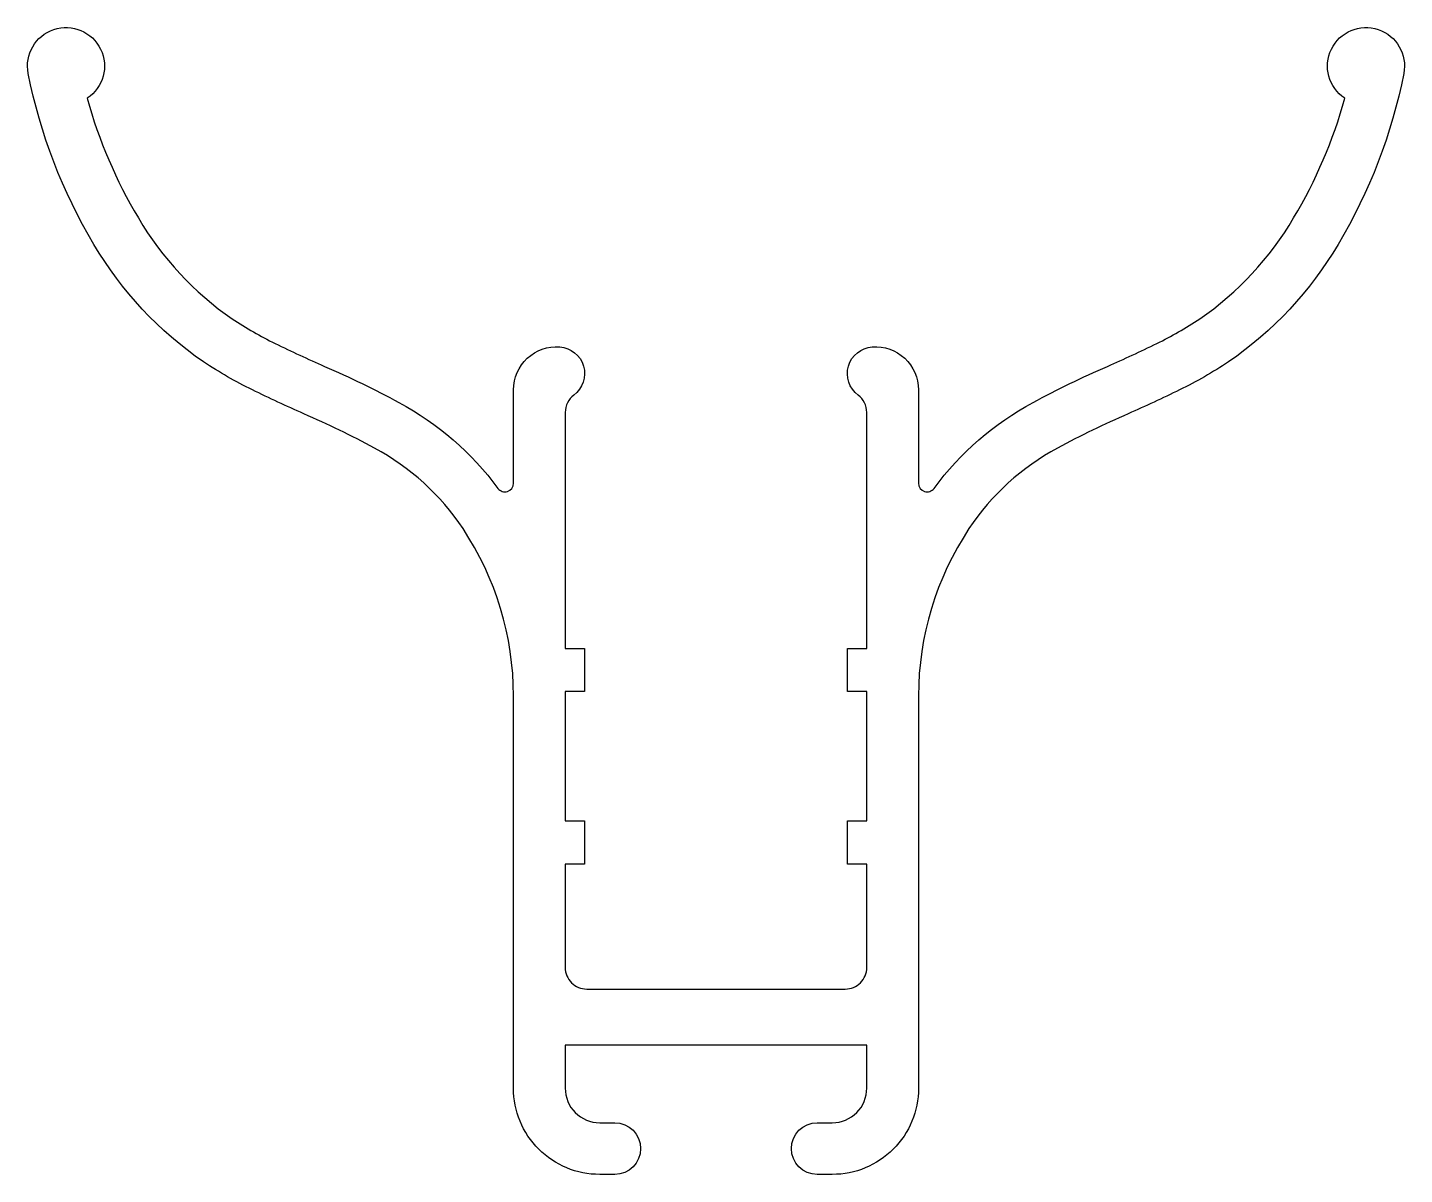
# Model space of a CAD drawing. Extents: x 938 to 970, y -9.9 to 16.7.
import ezdxf

# ---------------------------------------------------------------- set-up
doc = ezdxf.new("R2010")
doc.units = 0
doc.header["$LTSCALE"] = 15
doc.layers.get('0').update_dxf_attribs({"linetype": 'CONTINUOUS'})

msp = doc.modelspace()

# ---------------------------------------------------------------- linework, layer by layer
msp.add_lwpolyline([(957.474, -1.72), (957.474, 1.28), (957.024, 1.28), (957.024, 2.28), (957.474, 2.28), (957.474, 7.758, 0.236386), (957.273, 8.158, -0.693675), (957.601, 9.277, -0.435886), (958.674, 8.28), (958.674, 6.112, 0.724163), (959.035, 5.994, -0.111362), (961.332, 7.986, -0.022084), (963.063, 8.825, 0.010166), (964.205, 9.356, 0.03155), (965.201, 9.924, 0.108476), (967.381, 12.266, 0.067525), (968.568, 15.044, -1.877739), (969.936, 15.617, -0.086004), (968.412, 11.653, -0.108804), (965.871, 8.928, -0.031897), (964.733, 8.279, -0.010204), (963.542, 7.725, 0.022162), (961.901, 6.929, 0.123497), (959.846, 5.06, 0.147805), (958.674, 1.183), (958.674, -7.92, -0.414214), (956.674, -9.92), (956.324, -9.92, -1), (956.324, -8.72), (956.674, -8.72, 0.414214), (957.474, -7.92), (957.474, -6.92), (950.474, -6.92), (950.474, -7.92, 0.414214), (951.274, -8.72), (951.624, -8.72, -1), (951.624, -9.92), (951.274, -9.92, -0.414214), (949.274, -7.92), (949.274, 1.183, 0.147805), (948.102, 5.06, 0.123497), (946.047, 6.929, 0.022162), (944.406, 7.725, -0.010204), (943.215, 8.279, -0.031897), (942.077, 8.928, -0.108804), (939.535, 11.653, -0.086004), (938.012, 15.617, -1.877739), (939.38, 15.044, 0.067525), (940.567, 12.266, 0.108476), (942.747, 9.924, 0.03155), (943.743, 9.356, 0.010166), (944.885, 8.825, -0.022084), (946.616, 7.986, -0.111362), (948.913, 5.994, 0.724163), (949.274, 6.112), (949.274, 8.28, -0.435886), (950.347, 9.277, -0.693675), (950.674, 8.158, 0.236386), (950.474, 7.758), (950.474, 2.28), (950.924, 2.28), (950.924, 1.28), (950.474, 1.28), (950.474, -1.72), (950.924, -1.72), (950.924, -2.72), (950.474, -2.72), (950.474, -5.12, 0.414214), (950.974, -5.62), (956.974, -5.62, 0.414214), (957.474, -5.12), (957.474, -2.72), (957.024, -2.72), (957.024, -1.72)], format="xyb", close=True)

doc.saveas('drawing.dxf')
